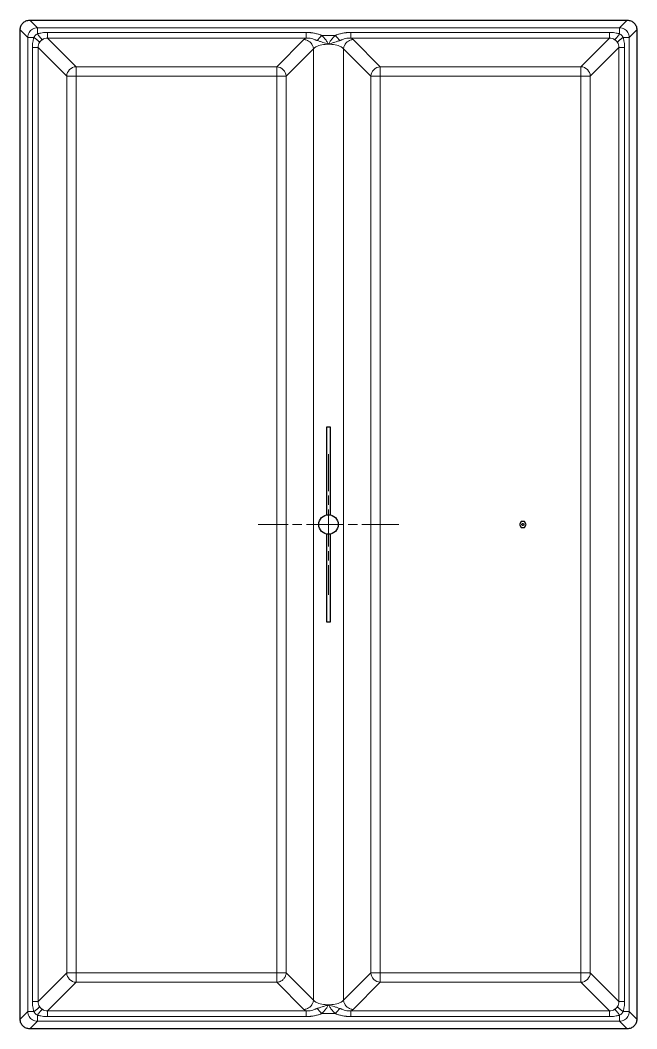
# Model space of a CAD drawing. Header units: millimetres. Extents: x 0 to 1486, y 0 to 1051.
# Drawn here: x 306.1 to 337.9, y 323.7 to 375.6 of the extents above; entities that cross this region are included whole.
import ezdxf

# ---------------------------------------------------------------- set-up
doc = ezdxf.new("R2010")
doc.units = ezdxf.units.MM
doc.header["$LTSCALE"] = 1.25
doc.linetypes.add('CHAIN', pattern=[0.3543, 0.2362, -0.0295, 0.0591, -0.0295])
for name, color, linetype, lineweight, true_color in [('Mittelpunktmarkierung(DIN)', 7, 'Continuous', 9, 0x262659), ('Sichtbare Kanten(DIN)', 7, 'Continuous', 25, 0x262659), ('Sichtbare tangentiale Kanten(DIN)', 7, 'Continuous', 15, 0x1a1a3e)]:
    doc.layers.add(name, color=color, linetype=linetype, lineweight=lineweight, true_color=true_color)

msp = doc.modelspace()

# ---------------------------------------------------------------- linework, layer by layer
at = {"layer": 'Mittelpunktmarkierung(DIN)', "linetype": 'CHAIN', "ltscale": 6.444903}
for p, q in [((321.9985, 353.2739), (321.9985, 346.0239)), ((325.6235, 349.6489), (318.3735, 349.6489))]:
    msp.add_line(p, q, dxfattribs=at)
at = {"layer": 'Sichtbare Kanten(DIN)'}
for p, q in [((306.6286, 375.5839), (337.3683, 375.5839)), ((306.1335, 324.209), (306.1335, 375.0887)), ((337.8635, 375.0887), (337.8635, 324.209)), ((322.0985, 354.6489), (321.8985, 354.6489)), ((321.8985, 354.6489), (321.8985, 350.1388)), ((322.0985, 350.1388), (322.0985, 354.6489)), ((331.9119, 349.7989), (331.8253, 349.6489)), ((331.8253, 349.6489), (331.9119, 349.4989)), ((332.0851, 349.7989), (331.9119, 349.7989)), ((331.9407, 349.6489), (331.9696, 349.6989)), ((331.9696, 349.5989), (331.9407, 349.6489)), ((331.9696, 349.6989), (332.0273, 349.6989)), ((332.0273, 349.6989), (332.0562, 349.6489)), ((332.0562, 349.6489), (332.0273, 349.5989)), ((332.1717, 349.6489), (332.0851, 349.7989)), ((332.0851, 349.4989), (332.1717, 349.6489)), ((321.8985, 349.159), (321.8985, 344.6489)), ((322.0985, 344.6489), (322.0985, 349.159)), ((331.9119, 349.4989), (332.0851, 349.4989)), ((332.0273, 349.5989), (331.9696, 349.5989)), ((321.8985, 344.6489), (322.0985, 344.6489)), ((337.3683, 323.7139), (306.6286, 323.7139))]:
    msp.add_line(p, q, dxfattribs=at)
msp.add_circle((321.9985, 349.6489), 0.5, dxfattribs=at)
for points, knots in [([(306.1335, 375.0887), (306.1335, 375.1527), (306.1459, 375.2171), (306.1937, 375.335), (306.2287, 375.3887), (306.3168, 375.4796), (306.3697, 375.5163), (306.4593, 375.5557), (306.4923, 375.5662), (306.5597, 375.5803), (306.5942, 375.5839), (306.6286, 375.5839)], [0, 0, 0, 0, 0.019193526, 0.019193526, 0.038166014, 0.038166014, 0.057250771, 0.057250771, 0.067667509, 0.067667509, 0.078108379, 0.078108379, 0.078108379, 0.078108379]), ([(337.3683, 375.5839), (337.4323, 375.5839), (337.4967, 375.5714), (337.6146, 375.5237), (337.6683, 375.4887), (337.7592, 375.4006), (337.7959, 375.3476), (337.8353, 375.258), (337.8458, 375.225), (337.8598, 375.1577), (337.8635, 375.1232), (337.8635, 375.0887)], [0, 0, 0, 0, 0.019193526, 0.019193526, 0.038166014, 0.038166014, 0.057250771, 0.057250771, 0.067667509, 0.067667509, 0.078108379, 0.078108379, 0.078108379, 0.078108379]), ([(306.8397, 374.6986), (306.8555, 374.687), (306.8711, 374.6753), (306.8864, 374.6637), (306.9054, 374.6492), (306.924, 374.6349), (306.9417, 374.6208), (306.9524, 374.6124), (306.9628, 374.604), (306.9728, 374.5958), (306.993, 374.5794), (307.0119, 374.5636), (307.0292, 374.5486), (307.0466, 374.5335), (307.0623, 374.5193), (307.0763, 374.5061), (307.0833, 374.4995), (307.0898, 374.4932), (307.0959, 374.4872), (307.1059, 374.4771), (307.1147, 374.4678), (307.122, 374.4594), (307.1279, 374.4527), (307.1328, 374.4465), (307.1368, 374.441)], [-1.0769104, -1.0769104, -1.0769104, -1.0769104, -0.9572537, -0.9572537, -0.9572537, -0.8077, -0.8077, -0.8077, -0.7179403, -0.7179403, -0.7179403, -0.5384552, -0.5384552, -0.5384552, -0.3589701, -0.3589701, -0.3589701, -0.2692104, -0.2692104, -0.2692104, -0.1196567, -0.1196567, -0.1196567, 0, 0, 0, 0]), ([(307.0187, 374.8777), (307.0304, 374.8618), (307.042, 374.8462), (307.0536, 374.831), (307.0681, 374.8119), (307.0825, 374.7934), (307.0965, 374.7756), (307.105, 374.7649), (307.1133, 374.7546), (307.1215, 374.7445), (307.1379, 374.7243), (307.1537, 374.7054), (307.1687, 374.6881), (307.1838, 374.6708), (307.198, 374.655), (307.2112, 374.641), (307.2178, 374.634), (307.2241, 374.6275), (307.2302, 374.6215), (307.2402, 374.6114), (307.2495, 374.6026), (307.2579, 374.5953), (307.2647, 374.5894), (307.2708, 374.5845), (307.2763, 374.5805)], [-1.0769104, -1.0769104, -1.0769104, -1.0769104, -0.9572537, -0.9572537, -0.9572537, -0.8077, -0.8077, -0.8077, -0.7179403, -0.7179403, -0.7179403, -0.5384552, -0.5384552, -0.5384552, -0.3589701, -0.3589701, -0.3589701, -0.2692104, -0.2692104, -0.2692104, -0.1196567, -0.1196567, -0.1196567, 0, 0, 0, 0]), ([(336.9782, 374.8777), (336.9666, 374.8618), (336.9549, 374.8462), (336.9433, 374.831), (336.9288, 374.8119), (336.9145, 374.7934), (336.9004, 374.7756), (336.892, 374.7649), (336.8836, 374.7546), (336.8754, 374.7445), (336.859, 374.7243), (336.8432, 374.7054), (336.8282, 374.6881), (336.8131, 374.6708), (336.7989, 374.655), (336.7857, 374.641), (336.7791, 374.634), (336.7728, 374.6275), (336.7668, 374.6215), (336.7567, 374.6114), (336.7474, 374.6026), (336.739, 374.5953), (336.7323, 374.5894), (336.7261, 374.5845), (336.7206, 374.5805)], [-1.0769104, -1.0769104, -1.0769104, -1.0769104, -0.9572537, -0.9572537, -0.9572537, -0.8077, -0.8077, -0.8077, -0.7179403, -0.7179403, -0.7179403, -0.5384552, -0.5384552, -0.5384552, -0.3589701, -0.3589701, -0.3589701, -0.2692104, -0.2692104, -0.2692104, -0.1196567, -0.1196567, -0.1196567, 0, 0, 0, 0]), ([(337.1573, 374.6986), (337.1414, 374.687), (337.1258, 374.6753), (337.1106, 374.6637), (337.0915, 374.6492), (337.073, 374.6349), (337.0552, 374.6208), (337.0445, 374.6124), (337.0342, 374.604), (337.0241, 374.5958), (337.0039, 374.5794), (336.985, 374.5636), (336.9677, 374.5486), (336.9504, 374.5335), (336.9346, 374.5193), (336.9206, 374.5061), (336.9136, 374.4995), (336.9071, 374.4932), (336.9011, 374.4872), (336.891, 374.4771), (336.8822, 374.4678), (336.8749, 374.4594), (336.869, 374.4527), (336.8641, 374.4465), (336.8601, 374.441)], [-1.0769104, -1.0769104, -1.0769104, -1.0769104, -0.9572537, -0.9572537, -0.9572537, -0.8077, -0.8077, -0.8077, -0.7179403, -0.7179403, -0.7179403, -0.5384552, -0.5384552, -0.5384552, -0.3589701, -0.3589701, -0.3589701, -0.2692104, -0.2692104, -0.2692104, -0.1196567, -0.1196567, -0.1196567, 0, 0, 0, 0]), ([(306.8397, 324.5991), (306.8555, 324.6108), (306.8711, 324.6224), (306.8864, 324.634), (306.9054, 324.6485), (306.924, 324.6629), (306.9417, 324.6769), (306.9524, 324.6854), (306.9628, 324.6937), (306.9728, 324.7019), (306.993, 324.7183), (307.0119, 324.7341), (307.0292, 324.7492), (307.0466, 324.7642), (307.0623, 324.7784), (307.0763, 324.7916), (307.0833, 324.7982), (307.0898, 324.8045), (307.0959, 324.8106), (307.1059, 324.8206), (307.1147, 324.8299), (307.122, 324.8383), (307.1279, 324.8451), (307.1328, 324.8512), (307.1368, 324.8567)], [-1.0769104, -1.0769104, -1.0769104, -1.0769104, -0.9572537, -0.9572537, -0.9572537, -0.8077, -0.8077, -0.8077, -0.7179403, -0.7179403, -0.7179403, -0.5384552, -0.5384552, -0.5384552, -0.3589701, -0.3589701, -0.3589701, -0.2692104, -0.2692104, -0.2692104, -0.1196567, -0.1196567, -0.1196567, 0, 0, 0, 0]), ([(307.0187, 324.4201), (307.0304, 324.4359), (307.042, 324.4515), (307.0536, 324.4668), (307.0681, 324.4858), (307.0825, 324.5044), (307.0965, 324.5221), (307.105, 324.5328), (307.1133, 324.5432), (307.1215, 324.5532), (307.1379, 324.5734), (307.1537, 324.5923), (307.1687, 324.6096), (307.1838, 324.627), (307.198, 324.6427), (307.2112, 324.6567), (307.2178, 324.6637), (307.2241, 324.6702), (307.2302, 324.6763), (307.2402, 324.6863), (307.2495, 324.6951), (307.2579, 324.7024), (307.2647, 324.7083), (307.2708, 324.7132), (307.2763, 324.7172)], [-1.0769104, -1.0769104, -1.0769104, -1.0769104, -0.9572537, -0.9572537, -0.9572537, -0.8077, -0.8077, -0.8077, -0.7179403, -0.7179403, -0.7179403, -0.5384552, -0.5384552, -0.5384552, -0.3589701, -0.3589701, -0.3589701, -0.2692104, -0.2692104, -0.2692104, -0.1196567, -0.1196567, -0.1196567, 0, 0, 0, 0]), ([(336.9782, 324.4201), (336.9666, 324.4359), (336.9549, 324.4515), (336.9433, 324.4668), (336.9288, 324.4858), (336.9145, 324.5044), (336.9004, 324.5221), (336.892, 324.5328), (336.8836, 324.5432), (336.8754, 324.5532), (336.859, 324.5734), (336.8432, 324.5923), (336.8282, 324.6096), (336.8131, 324.627), (336.7989, 324.6427), (336.7857, 324.6567), (336.7791, 324.6637), (336.7728, 324.6702), (336.7668, 324.6763), (336.7567, 324.6863), (336.7474, 324.6951), (336.739, 324.7024), (336.7323, 324.7083), (336.7261, 324.7132), (336.7206, 324.7172)], [-1.0769104, -1.0769104, -1.0769104, -1.0769104, -0.9572537, -0.9572537, -0.9572537, -0.8077, -0.8077, -0.8077, -0.7179403, -0.7179403, -0.7179403, -0.5384552, -0.5384552, -0.5384552, -0.3589701, -0.3589701, -0.3589701, -0.2692104, -0.2692104, -0.2692104, -0.1196567, -0.1196567, -0.1196567, 0, 0, 0, 0]), ([(337.1573, 324.5991), (337.1414, 324.6108), (337.1258, 324.6224), (337.1106, 324.634), (337.0915, 324.6485), (337.073, 324.6629), (337.0552, 324.6769), (337.0445, 324.6854), (337.0342, 324.6937), (337.0241, 324.7019), (337.0039, 324.7183), (336.985, 324.7341), (336.9677, 324.7492), (336.9504, 324.7642), (336.9346, 324.7784), (336.9206, 324.7916), (336.9136, 324.7982), (336.9071, 324.8045), (336.9011, 324.8106), (336.891, 324.8206), (336.8822, 324.8299), (336.8749, 324.8383), (336.869, 324.8451), (336.8641, 324.8512), (336.8601, 324.8567)], [-1.0769104, -1.0769104, -1.0769104, -1.0769104, -0.9572537, -0.9572537, -0.9572537, -0.8077, -0.8077, -0.8077, -0.7179403, -0.7179403, -0.7179403, -0.5384552, -0.5384552, -0.5384552, -0.3589701, -0.3589701, -0.3589701, -0.2692104, -0.2692104, -0.2692104, -0.1196567, -0.1196567, -0.1196567, 0, 0, 0, 0]), ([(306.6286, 323.7139), (306.5646, 323.7139), (306.5002, 323.7263), (306.3823, 323.7741), (306.3286, 323.8091), (306.2377, 323.8972), (306.201, 323.9501), (306.1616, 324.0397), (306.1511, 324.0727), (306.1371, 324.1401), (306.1335, 324.1746), (306.1335, 324.209)], [0, 0, 0, 0, 0.019193526, 0.019193526, 0.038166014, 0.038166014, 0.057250771, 0.057250771, 0.067667509, 0.067667509, 0.078108379, 0.078108379, 0.078108379, 0.078108379]), ([(337.8635, 324.209), (337.8635, 324.145), (337.851, 324.0806), (337.8033, 323.9627), (337.7683, 323.909), (337.6801, 323.8181), (337.6272, 323.7814), (337.5376, 323.742), (337.5046, 323.7315), (337.4372, 323.7175), (337.4028, 323.7139), (337.3683, 323.7139)], [0, 0, 0, 0, 0.019193526, 0.019193526, 0.038166014, 0.038166014, 0.057250771, 0.057250771, 0.067667509, 0.067667509, 0.078108379, 0.078108379, 0.078108379, 0.078108379])]:
    msp.add_open_spline(points, degree=3, knots=knots, dxfattribs=at)
at = {"layer": 'Sichtbare tangentiale Kanten(DIN)'}
for p, q in [((306.6286, 375.5839), (307.0187, 375.1938)), ((337.3683, 375.5839), (336.9782, 375.1938)), ((306.1335, 375.0887), (306.5236, 374.6986)), ((307.0187, 375.1938), (336.9782, 375.1938)), ((337.8635, 375.0887), (337.4734, 374.6986)), ((306.8397, 374.6986), (306.5236, 374.6986)), ((306.5236, 324.5991), (306.5236, 374.6986)), ((307.5416, 374.9529), (307.5416, 374.6613)), ((307.5416, 374.9529), (320.85, 374.9529)), ((307.5416, 374.6613), (320.85, 374.6613)), ((307.5416, 374.6613), (309.0126, 373.1903)), ((319.3365, 373.1903), (320.7361, 374.588)), ((320.85, 374.6613), (320.85, 374.9529)), ((321.651, 374.7977), (322.3458, 374.7977)), ((323.147, 374.9529), (323.147, 374.6613)), ((323.147, 374.9529), (336.4553, 374.9529)), ((323.147, 374.6613), (336.4553, 374.6613)), ((324.6604, 373.1903), (323.2608, 374.588)), ((336.4553, 374.6613), (334.9843, 373.1903)), ((336.4553, 374.6613), (336.4553, 374.9529)), ((337.4734, 374.6986), (337.4734, 324.5991)), ((306.7644, 374.1758), (307.056, 374.1758)), ((306.7644, 374.1758), (306.7644, 325.122)), ((307.056, 374.1758), (307.056, 325.122)), ((307.056, 374.1758), (308.5271, 372.7047)), ((319.8221, 372.7047), (321.2216, 374.1024)), ((321.2216, 374.1024), (321.2216, 325.1953)), ((324.1749, 372.7047), (322.7753, 374.1024)), ((322.7753, 374.1024), (322.7753, 325.1953)), ((336.9409, 374.1758), (335.4699, 372.7047)), ((337.2325, 374.1758), (336.9409, 374.1758)), ((336.9409, 374.1758), (336.9409, 325.122)), ((337.2325, 374.1758), (337.2325, 325.122)), ((309.0126, 373.1903), (319.3365, 373.1903)), ((309.0126, 372.7047), (309.0126, 373.1903)), ((319.3365, 373.1903), (319.3365, 372.7047)), ((324.6604, 373.1903), (334.9843, 373.1903)), ((324.6604, 372.7047), (324.6604, 373.1903)), ((334.9843, 373.1903), (334.9843, 372.7047)), ((308.5271, 326.593), (308.5271, 372.7047)), ((309.0126, 372.7047), (308.5271, 372.7047)), ((309.0126, 326.593), (309.0126, 372.7047)), ((309.0126, 372.7047), (319.3365, 372.7047)), ((319.8221, 372.7047), (319.3365, 372.7047)), ((319.3365, 372.7047), (319.3365, 326.593)), ((319.8221, 372.7047), (319.8221, 326.593)), ((324.6604, 372.7047), (324.1749, 372.7047)), ((324.1749, 372.7047), (324.1749, 326.593)), ((324.6604, 372.7047), (334.9843, 372.7047)), ((324.6604, 372.7047), (324.6604, 326.593)), ((335.4699, 372.7047), (334.9843, 372.7047)), ((334.9843, 372.7047), (334.9843, 326.593)), ((335.4699, 372.7047), (335.4699, 326.593)), ((307.056, 325.122), (308.5271, 326.593)), ((308.5271, 326.593), (309.0126, 326.593)), ((309.0126, 326.1075), (309.0126, 326.593)), ((319.3365, 326.593), (309.0126, 326.593)), ((319.3365, 326.593), (319.8221, 326.593)), ((319.3365, 326.593), (319.3365, 326.1075)), ((319.8221, 326.593), (321.2216, 325.1953)), ((324.1749, 326.593), (322.7753, 325.1953)), ((324.6604, 326.593), (324.1749, 326.593)), ((324.6604, 326.1075), (324.6604, 326.593)), ((334.9843, 326.593), (324.6604, 326.593)), ((334.9843, 326.593), (334.9843, 326.1075)), ((334.9843, 326.593), (335.4699, 326.593)), ((336.9409, 325.122), (335.4699, 326.593)), ((307.5416, 324.6364), (309.0126, 326.1075)), ((319.3365, 326.1075), (309.0126, 326.1075)), ((319.3365, 326.1075), (320.7361, 324.7097)), ((324.6604, 326.1075), (323.2608, 324.7097)), ((334.9843, 326.1075), (324.6604, 326.1075)), ((336.4553, 324.6364), (334.9843, 326.1075)), ((307.056, 325.122), (306.7644, 325.122)), ((336.9409, 325.122), (337.2325, 325.122)), ((306.1335, 324.209), (306.5236, 324.5991)), ((307.5416, 324.3449), (307.5416, 324.6364)), ((307.5416, 324.6364), (320.85, 324.6364)), ((307.5416, 324.3449), (320.85, 324.3449)), ((320.85, 324.6364), (320.85, 324.3449)), ((322.3459, 324.5001), (321.6512, 324.5001)), ((323.147, 324.3449), (323.147, 324.6364)), ((323.147, 324.6364), (336.4553, 324.6364)), ((323.147, 324.3449), (336.4553, 324.3449)), ((336.4553, 324.6364), (336.4553, 324.3449)), ((337.1573, 324.5991), (337.4734, 324.5991)), ((337.8635, 324.209), (337.4734, 324.5991)), ((306.6286, 323.7139), (307.0187, 324.104)), ((336.9782, 324.104), (307.0187, 324.104)), ((337.3683, 323.7139), (336.9782, 324.104))]:
    msp.add_line(p, q, dxfattribs=at)
for centre, major_axis, ratio, start_param, end_param in [((321.7928, 374.5295), (1.094, 0.0179), 0.2634519, 2.6053414, 2.8754525), ((321.6511, 374.7977), (-0.3343, -0.3717), 0.0000692, 4.7125872, 5.493443), ((322.3457, 374.7976), (-0.3344, 0.3717), 0.0000692, 3.9311732, 4.7123471), ((322.2041, 374.5295), (1.094, -0.0179), 0.2634519, 0.2661401, 0.5362513), ((309.0126, 372.7047), (0.3536, 0.3536), 0.9446321, 0.8138776, 2.327715), ((319.3365, 372.7047), (-0.3533, 0.3538), 0.9445654, 3.9561594, 5.4699263), ((324.6604, 372.7047), (-0.3533, -0.3538), 0.9445654, 3.9548516, 5.4686186), ((334.9843, 372.7047), (-0.3536, 0.3536), 0.9446321, 3.9554703, 5.4693077), ((309.0126, 326.593), (0.3536, -0.3536), 0.9446321, 3.9554703, 5.4693077), ((324.6604, 326.593), (0.3533, -0.3538), 0.9445654, 3.9561594, 5.4699263), ((334.9843, 326.593), (-0.3536, -0.3536), 0.9446321, 0.8138776, 2.327715), ((321.7928, 324.7683), (1.094, -0.0179), 0.2634519, 3.4077328, 3.677844), ((321.6512, 324.5001), (0.3344, -0.3717), 0.0000692, 3.9311732, 4.7123471), ((322.3458, 324.5), (0.3343, 0.3717), 0.0000692, 4.7125872, 5.493443), ((322.2041, 324.7683), (1.094, 0.0179), 0.2634519, 5.746934, 6.0170452)]:
    msp.add_ellipse(centre, major_axis=major_axis, ratio=ratio, start_param=start_param, end_param=end_param, dxfattribs=at)
for points in [[(306.5236, 374.6986), (306.5249, 374.7843), (306.5728, 374.9554), (306.7619, 375.1445), (306.933, 375.1924), (307.0187, 375.1938)], [(337.4734, 374.6986), (337.472, 374.7843), (337.4241, 374.9554), (337.235, 375.1445), (337.0639, 375.1924), (336.9782, 375.1938)], [(306.5236, 324.5991), (306.5249, 324.5134), (306.5728, 324.3423), (306.7619, 324.1532), (306.933, 324.1053), (307.0187, 324.104)], [(337.4734, 324.5991), (337.472, 324.5134), (337.4241, 324.3423), (337.235, 324.1532), (337.0639, 324.1053), (336.9782, 324.104)]]:
    msp.add_open_spline(points, degree=3, dxfattribs=at)
for points, knots in [([(307.0187, 375.1938), (307.0187, 375.1872), (307.0187, 375.1568), (307.0187, 375.0657), (307.0187, 374.9643), (307.0187, 374.8981), (307.0187, 374.8777)], [0, 0, 0, 0, 0.14235484, 0.28470968, 0.42706452, 0.48919907, 0.48919907, 0.48919907, 0.48919907]), ([(336.9782, 374.8777), (336.9782, 374.8981), (336.9782, 374.9643), (336.9782, 375.0657), (336.9782, 375.1568), (336.9782, 375.1872), (336.9782, 375.1938)], [-0.48919907, -0.48919907, -0.48919907, -0.48919907, -0.42706452, -0.28470968, -0.14235484, 0, 0, 0, 0]), ([(306.7644, 374.1758), (306.7645, 374.1875), (306.7646, 374.1991), (306.7648, 374.2108), (306.7649, 374.2225), (306.7653, 374.2342), (306.7657, 374.2458), (306.7665, 374.2691), (306.7677, 374.2924), (306.7693, 374.3154), (306.7726, 374.3615), (306.7774, 374.4069), (306.7838, 374.4509), (306.7902, 374.4952), (306.7982, 374.5382), (306.8076, 374.5796), (306.8123, 374.6003), (306.8174, 374.6205), (306.8227, 374.6404), (306.8254, 374.6503), (306.8281, 374.6601), (306.8309, 374.6698), (306.8338, 374.6795), (306.8367, 374.6891), (306.8397, 374.6986)], [0, 0, 0, 0, 0.03321382, 0.03321382, 0.03321382, 0.06641125, 0.06641125, 0.06641125, 0.13277377, 0.13277377, 0.13277377, 0.26517816, 0.26517816, 0.26517816, 0.3981672, 0.3981672, 0.3981672, 0.46455773, 0.46455773, 0.46455773, 0.4977404, 0.4977404, 0.4977404, 0.53089997, 0.53089997, 0.53089997, 0.53089997]), ([(306.8397, 374.6986), (306.848, 374.7157), (306.8669, 374.7511), (306.9079, 374.8041), (306.9626, 374.8484), (306.9996, 374.8683), (307.0187, 374.8777)], [0, 0, 0, 0, 0.06385433, 0.1271103, 0.18750841, 0.25908506, 0.25908506, 0.25908506, 0.25908506]), ([(307.5416, 374.9529), (307.5299, 374.9528), (307.5182, 374.9528), (307.5065, 374.9526), (307.4948, 374.9524), (307.4831, 374.9521), (307.4715, 374.9516), (307.4482, 374.9508), (307.425, 374.9496), (307.4019, 374.948), (307.3559, 374.9448), (307.3105, 374.9399), (307.2664, 374.9335), (307.2221, 374.9271), (307.1791, 374.9191), (307.1377, 374.9097), (307.117, 374.905), (307.0968, 374.9), (307.0769, 374.8946), (307.067, 374.892), (307.0572, 374.8892), (307.0475, 374.8864), (307.0378, 374.8835), (307.0282, 374.8806), (307.0187, 374.8777)], [0, 0, 0, 0, 0.03321382, 0.03321382, 0.03321382, 0.06641125, 0.06641125, 0.06641125, 0.13277377, 0.13277377, 0.13277377, 0.26517816, 0.26517816, 0.26517816, 0.3981672, 0.3981672, 0.3981672, 0.46455773, 0.46455773, 0.46455773, 0.4977404, 0.4977404, 0.4977404, 0.53089995, 0.53089995, 0.53089995, 0.53089995]), ([(307.1368, 374.441), (307.1559, 374.4669), (307.1986, 374.5178), (307.2494, 374.5607), (307.2763, 374.5805)], [0, 0, 0, 0, 0.09759049, 0.19891575, 0.19891575, 0.19891575, 0.19891575]), ([(307.5416, 374.6613), (307.4923, 374.6638), (307.396, 374.6519), (307.3137, 374.6079), (307.2763, 374.5805)], [0, 0, 0, 0, 0.14249094, 0.285274, 0.285274, 0.285274, 0.285274]), ([(320.7361, 374.588), (320.7478, 374.5873), (320.7594, 374.5862), (320.7711, 374.5847), (320.7944, 374.5817), (320.8176, 374.577), (320.8404, 374.5707), (320.8661, 374.5636), (320.8913, 374.5545), (320.9158, 374.5434), (320.9565, 374.5249), (320.995, 374.501), (321.0299, 374.4726), (321.0439, 374.4612), (321.0573, 374.4491), (321.07, 374.4364), (321.0828, 374.4236), (321.0948, 374.4102), (321.1062, 374.3963), (321.1289, 374.3683), (321.1488, 374.3381), (321.1653, 374.3063), (321.1694, 374.2983), (321.1733, 374.2903), (321.177, 374.2821), (321.1881, 374.2577), (321.1972, 374.2324), (321.2043, 374.2068), (321.2106, 374.1839), (321.2153, 374.1608), (321.2183, 374.1374), (321.2198, 374.1258), (321.2209, 374.1141), (321.2216, 374.1024)], [-1.5137969, -1.5137969, -1.5137969, -1.5137969, -1.4417114, -1.4417114, -1.4417114, -1.2975402, -1.2975402, -1.2975402, -1.1353545, -1.1353545, -1.1353545, -0.8650268, -0.8650268, -0.8650268, -0.7568985, -0.7568985, -0.7568985, -0.6487701, -0.6487701, -0.6487701, -0.4325134, -0.4325134, -0.4325134, -0.3784425, -0.3784425, -0.3784425, -0.2162567, -0.2162567, -0.2162567, -0.0720856, -0.0720856, -0.0720856, 0, 0, 0, 0]), ([(321.651, 374.7977), (321.644, 374.8005), (321.637, 374.8032), (321.63, 374.806), (321.623, 374.8087), (321.616, 374.8115), (321.6089, 374.8142), (321.5948, 374.8197), (321.5805, 374.8251), (321.566, 374.8304), (321.5372, 374.841), (321.5077, 374.8512), (321.4774, 374.8609), (321.4741, 374.8619), (321.4708, 374.863), (321.4674, 374.864), (321.4092, 374.8822), (321.3478, 374.8982), (321.2833, 374.9113), (321.2204, 374.9241), (321.1546, 374.9341), (321.087, 374.941), (321.0824, 374.9415), (321.0777, 374.942), (321.073, 374.9424), (321.0365, 374.9459), (320.9995, 374.9485), (320.9622, 374.9503), (320.9436, 374.9512), (320.9249, 374.9518), (320.9062, 374.9522), (320.8875, 374.9526), (320.8687, 374.9527), (320.85, 374.9529)], [0, 0, 0, 0, 0.02582867, 0.02582867, 0.02582867, 0.05159429, 0.05159429, 0.05159429, 0.10298265, 0.10298265, 0.10298265, 0.20556131, 0.20556131, 0.20556131, 0.21674073, 0.21674073, 0.21674073, 0.4126769, 0.4126769, 0.4126769, 0.60355799, 0.60355799, 0.60355799, 0.61667445, 0.61667445, 0.61667445, 0.71946381, 0.71946381, 0.71946381, 0.77085238, 0.77085238, 0.77085238, 0.82223246, 0.82223246, 0.82223246, 0.82223246]), ([(321.4157, 374.536), (321.4084, 374.5384), (321.4012, 374.5408), (321.3941, 374.5431), (321.3871, 374.5455), (321.3801, 374.5479), (321.3734, 374.5503), (321.3598, 374.555), (321.3467, 374.5597), (321.3339, 374.5644), (321.3057, 374.5748), (321.2793, 374.5849), (321.2534, 374.5943), (321.2088, 374.6106), (321.166, 374.625), (321.1228, 374.6362), (321.0808, 374.6472), (321.0386, 374.6551), (320.996, 374.6596), (320.9702, 374.6623), (320.9443, 374.6637), (320.9184, 374.6639), (320.907, 374.664), (320.8955, 374.6638), (320.8841, 374.6634), (320.8727, 374.6629), (320.8613, 374.6621), (320.85, 374.6613)], [0, 0, 0, 0, 0.01897293, 0.01897293, 0.01897293, 0.03796717, 0.03796717, 0.03796717, 0.0760056, 0.0760056, 0.0760056, 0.16042953, 0.16042953, 0.16042953, 0.30545971, 0.30545971, 0.30545971, 0.44674817, 0.44674817, 0.44674817, 0.53248555, 0.53248555, 0.53248555, 0.57052339, 0.57052339, 0.57052339, 0.60860904, 0.60860904, 0.60860904, 0.60860904]), ([(321.9985, 374.3455), (321.8964, 374.3812), (321.7328, 374.4323), (321.5494, 374.4919), (321.4587, 374.5221), (321.4157, 374.536)], [0, 0, 0, 0, 0.26896939, 0.45156772, 0.63416606, 0.63416606, 0.63416606, 0.63416606]), ([(321.9985, 374.3455), (321.9928, 374.356), (321.987, 374.3664), (321.981, 374.3767), (321.9751, 374.3871), (321.969, 374.3973), (321.9629, 374.4076), (321.9506, 374.428), (321.9381, 374.4483), (321.9253, 374.4685), (321.9076, 374.4966), (321.8894, 374.5246), (321.87, 374.5515), (321.8615, 374.5633), (321.8528, 374.575), (321.8441, 374.5865), (321.8151, 374.6246), (321.7846, 374.6614), (321.7524, 374.6967), (321.7363, 374.7144), (321.7198, 374.7316), (321.7029, 374.7485), (321.6945, 374.7569), (321.686, 374.7652), (321.6773, 374.7734), (321.6686, 374.7816), (321.6598, 374.7896), (321.651, 374.7977)], [0, 0, 0, 0, 0.03587341, 0.03587341, 0.03587341, 0.0717053, 0.0717053, 0.0717053, 0.1433193, 0.1433193, 0.1433193, 0.24303135, 0.24303135, 0.24303135, 0.28653169, 0.28653169, 0.28653169, 0.42986377, 0.42986377, 0.42986377, 0.50150274, 0.50150274, 0.50150274, 0.53727845, 0.53727845, 0.53727845, 0.57301031, 0.57301031, 0.57301031, 0.57301031]), ([(322.3458, 374.7977), (322.337, 374.7896), (322.3282, 374.7816), (322.3195, 374.7734), (322.3108, 374.7652), (322.3023, 374.7569), (322.2938, 374.7484), (322.2769, 374.7316), (322.2604, 374.7143), (322.2444, 374.6967), (322.2111, 374.6601), (322.1796, 374.622), (322.1498, 374.5825), (322.122, 374.5457), (322.0966, 374.5071), (322.0719, 374.4683), (322.059, 374.4482), (322.0464, 374.4279), (322.0341, 374.4075), (322.0279, 374.3973), (322.0218, 374.387), (322.0159, 374.3767), (322.0099, 374.3664), (322.0042, 374.356), (321.9985, 374.3455)], [0, 0, 0, 0, 0.03572786, 0.03572786, 0.03572786, 0.07149696, 0.07149696, 0.07149696, 0.14312065, 0.14312065, 0.14312065, 0.29141532, 0.29141532, 0.29141532, 0.4296401, 0.4296401, 0.4296401, 0.50120872, 0.50120872, 0.50120872, 0.53702595, 0.53702595, 0.53702595, 0.57289689, 0.57289689, 0.57289689, 0.57289689]), ([(322.5812, 374.536), (322.5719, 374.5329), (322.5624, 374.5299), (322.5529, 374.5268), (322.5433, 374.5237), (322.5336, 374.5205), (322.5238, 374.5173), (322.5042, 374.5108), (322.484, 374.5042), (322.4631, 374.4973), (322.42, 374.4831), (322.3738, 374.4679), (322.3234, 374.4518), (322.2764, 374.4367), (322.2257, 374.4208), (322.1723, 374.4036), (322.1446, 374.3947), (322.1162, 374.3854), (322.0871, 374.3757), (322.0727, 374.3709), (322.058, 374.366), (322.0432, 374.3609), (322.0284, 374.3559), (322.0134, 374.3507), (321.9985, 374.3455)], [0, 0, 0, 0, 0.0397614, 0.0397614, 0.0397614, 0.07945706, 0.07945706, 0.07945706, 0.15871475, 0.15871475, 0.15871475, 0.32258972, 0.32258972, 0.32258972, 0.47589741, 0.47589741, 0.47589741, 0.55516807, 0.55516807, 0.55516807, 0.59470835, 0.59470835, 0.59470835, 0.63418302, 0.63418302, 0.63418302, 0.63418302]), ([(322.3458, 374.7977), (322.3528, 374.8005), (322.3597, 374.8032), (322.3667, 374.806), (322.3737, 374.8087), (322.3808, 374.8115), (322.3879, 374.8142), (322.402, 374.8197), (322.4163, 374.8251), (322.4308, 374.8304), (322.4596, 374.841), (322.4892, 374.8512), (322.5195, 374.8609), (322.5228, 374.8619), (322.5261, 374.8629), (322.5294, 374.864), (322.5876, 374.8821), (322.649, 374.8982), (322.7135, 374.9113), (322.7764, 374.9241), (322.8422, 374.9341), (322.9098, 374.941), (322.9145, 374.9415), (322.9192, 374.942), (322.9238, 374.9424), (322.9604, 374.9459), (322.9974, 374.9485), (323.0347, 374.9503), (323.0533, 374.9512), (323.072, 374.9518), (323.0907, 374.9522), (323.1095, 374.9526), (323.1282, 374.9527), (323.147, 374.9529)], [0, 0, 0, 0, 0.02583351, 0.02583351, 0.02583351, 0.05160361, 0.05160361, 0.05160361, 0.10300036, 0.10300036, 0.10300036, 0.20559562, 0.20559562, 0.20559562, 0.21673382, 0.21673382, 0.21673382, 0.41266739, 0.41266739, 0.41266739, 0.60358148, 0.60358148, 0.60358148, 0.61677746, 0.61677746, 0.61677746, 0.71958411, 0.71958411, 0.71958411, 0.77098124, 0.77098124, 0.77098124, 0.82236981, 0.82236981, 0.82236981, 0.82236981]), ([(322.5812, 374.536), (322.5885, 374.5383), (322.5957, 374.5407), (322.6028, 374.5431), (322.6099, 374.5455), (322.6168, 374.5478), (322.6236, 374.5502), (322.6372, 374.555), (322.6503, 374.5597), (322.663, 374.5644), (322.6912, 374.5747), (322.7176, 374.5848), (322.7435, 374.5943), (322.788, 374.6106), (322.8309, 374.625), (322.874, 374.6362), (322.916, 374.6472), (322.9583, 374.6551), (323.0008, 374.6596), (323.0267, 374.6623), (323.0526, 374.6637), (323.0785, 374.6639), (323.0899, 374.664), (323.1014, 374.6638), (323.1128, 374.6634), (323.1242, 374.6629), (323.1356, 374.6621), (323.147, 374.6613)], [0, 0, 0, 0, 0.01897228, 0.01897228, 0.01897228, 0.03796594, 0.03796594, 0.03796594, 0.07600353, 0.07600353, 0.07600353, 0.16039524, 0.16039524, 0.16039524, 0.30539712, 0.30539712, 0.30539712, 0.44668431, 0.44668431, 0.44668431, 0.53247752, 0.53247752, 0.53247752, 0.57051482, 0.57051482, 0.57051482, 0.60860001, 0.60860001, 0.60860001, 0.60860001]), ([(322.7753, 374.1024), (322.776, 374.1141), (322.7771, 374.1258), (322.7786, 374.1374), (322.7816, 374.1608), (322.7863, 374.1839), (322.7926, 374.2068), (322.7997, 374.2324), (322.8088, 374.2577), (322.8199, 374.2821), (322.8236, 374.2903), (322.8275, 374.2983), (322.8316, 374.3063), (322.8481, 374.3381), (322.868, 374.3683), (322.8907, 374.3963), (322.9021, 374.4102), (322.9142, 374.4236), (322.9269, 374.4364), (322.9396, 374.4491), (322.953, 374.4612), (322.967, 374.4726), (323.0019, 374.501), (323.0404, 374.5249), (323.0812, 374.5434), (323.1056, 374.5545), (323.1308, 374.5636), (323.1565, 374.5707), (323.1793, 374.577), (323.2025, 374.5817), (323.2258, 374.5847), (323.2375, 374.5862), (323.2492, 374.5873), (323.2608, 374.588)], [-1.5137969, -1.5137969, -1.5137969, -1.5137969, -1.4417114, -1.4417114, -1.4417114, -1.2975402, -1.2975402, -1.2975402, -1.1353545, -1.1353545, -1.1353545, -1.0812835, -1.0812835, -1.0812835, -0.8650268, -0.8650268, -0.8650268, -0.7568985, -0.7568985, -0.7568985, -0.6487701, -0.6487701, -0.6487701, -0.3784425, -0.3784425, -0.3784425, -0.2162567, -0.2162567, -0.2162567, -0.0720856, -0.0720856, -0.0720856, 0, 0, 0, 0]), ([(336.4553, 374.9529), (336.4671, 374.9528), (336.4787, 374.9528), (336.4904, 374.9526), (336.5021, 374.9524), (336.5138, 374.9521), (336.5254, 374.9516), (336.5487, 374.9508), (336.572, 374.9496), (336.595, 374.948), (336.6411, 374.9448), (336.6865, 374.9399), (336.7305, 374.9335), (336.7748, 374.9271), (336.8178, 374.9191), (336.8592, 374.9097), (336.8799, 374.905), (336.9001, 374.9), (336.92, 374.8946), (336.9299, 374.892), (336.9397, 374.8892), (336.9494, 374.8864), (336.9591, 374.8835), (336.9687, 374.8806), (336.9782, 374.8777)], [0, 0, 0, 0, 0.03321382, 0.03321382, 0.03321382, 0.06641125, 0.06641125, 0.06641125, 0.13277377, 0.13277377, 0.13277377, 0.26517816, 0.26517816, 0.26517816, 0.3981672, 0.3981672, 0.3981672, 0.46455773, 0.46455773, 0.46455773, 0.4977404, 0.4977404, 0.4977404, 0.53089995, 0.53089995, 0.53089995, 0.53089995]), ([(336.4553, 374.6613), (336.5046, 374.6638), (336.6009, 374.6519), (336.6832, 374.6079), (336.7206, 374.5805)], [0, 0, 0, 0, 0.14249094, 0.285274, 0.285274, 0.285274, 0.285274]), ([(336.8601, 374.441), (336.841, 374.4669), (336.7983, 374.5178), (336.7475, 374.5607), (336.7206, 374.5805)], [0, 0, 0, 0, 0.09759049, 0.19891575, 0.19891575, 0.19891575, 0.19891575]), ([(337.1573, 374.6986), (337.1489, 374.7157), (337.13, 374.7511), (337.089, 374.8041), (337.0344, 374.8484), (336.9973, 374.8683), (336.9782, 374.8777)], [0, 0, 0, 0, 0.06385433, 0.1271103, 0.18750841, 0.25908506, 0.25908506, 0.25908506, 0.25908506]), ([(337.2325, 374.1758), (337.2324, 374.1875), (337.2324, 374.1991), (337.2322, 374.2108), (337.232, 374.2225), (337.2317, 374.2342), (337.2312, 374.2458), (337.2304, 374.2691), (337.2292, 374.2924), (337.2276, 374.3154), (337.2244, 374.3615), (337.2195, 374.4069), (337.2131, 374.4509), (337.2067, 374.4952), (337.1987, 374.5382), (337.1893, 374.5796), (337.1846, 374.6003), (337.1796, 374.6205), (337.1742, 374.6404), (337.1716, 374.6503), (337.1688, 374.6601), (337.166, 374.6698), (337.1631, 374.6795), (337.1602, 374.6891), (337.1573, 374.6986)], [0, 0, 0, 0, 0.03321382, 0.03321382, 0.03321382, 0.06641125, 0.06641125, 0.06641125, 0.13277377, 0.13277377, 0.13277377, 0.26517816, 0.26517816, 0.26517816, 0.3981672, 0.3981672, 0.3981672, 0.46455773, 0.46455773, 0.46455773, 0.4977404, 0.4977404, 0.4977404, 0.53089997, 0.53089997, 0.53089997, 0.53089997]), ([(337.4734, 374.6986), (337.4708, 374.6986), (337.467, 374.6986), (337.4621, 374.6986), (337.4552, 374.6986), (337.4461, 374.6986), (337.4348, 374.6986), (337.4298, 374.6986), (337.4243, 374.6986), (337.4184, 374.6986), (337.4016, 374.6986), (337.3816, 374.6986), (337.3588, 374.6986), (337.3428, 374.6986), (337.3253, 374.6986), (337.3068, 374.6986), (337.2899, 374.6986), (337.272, 374.6986), (337.2533, 374.6986), (337.2392, 374.6986), (337.2247, 374.6986), (337.2099, 374.6986), (337.1927, 374.6986), (337.1751, 374.6986), (337.1573, 374.6986)], [0, 0, 0, 0, 0.1366456, 0.1366456, 0.1366456, 0.3250932, 0.3250932, 0.3250932, 0.4099368, 0.4099368, 0.4099368, 0.6502295, 0.6502295, 0.6502295, 0.8198736, 0.8198736, 0.8198736, 0.9753762, 0.9753762, 0.9753762, 1.0931648, 1.0931648, 1.0931648, 1.2298104, 1.2298104, 1.2298104, 1.2298104]), ([(307.056, 374.1758), (307.0535, 374.225), (307.0655, 374.3213), (307.1094, 374.4036), (307.1368, 374.441)], [0, 0, 0, 0, 0.14249094, 0.285274, 0.285274, 0.285274, 0.285274]), ([(321.2216, 374.1024), (321.2428, 374.1368), (321.2785, 374.1697), (321.3265, 374.1994), (321.3425, 374.2093), (321.3598, 374.2189), (321.3785, 374.228), (321.4158, 374.2463), (321.4583, 374.2629), (321.5049, 374.2775), (321.5515, 374.292), (321.6023, 374.3045), (321.6557, 374.3146), (321.7625, 374.3348), (321.8803, 374.3455), (321.9985, 374.3455)], [-3.6908115, -3.6908115, -3.6908115, -3.6908115, -3.4165011, -3.4165011, -3.4165011, -3.3249583, -3.3249583, -3.3249583, -3.1418909, -3.1418909, -3.1418909, -2.9591052, -2.9591052, -2.9591052, -2.5932521, -2.5932521, -2.5932521, -2.5932521]), ([(321.9985, 374.3455), (322.1166, 374.3455), (322.2344, 374.3348), (322.3412, 374.3146), (322.3946, 374.3045), (322.4454, 374.292), (322.492, 374.2775), (322.5387, 374.2629), (322.5811, 374.2463), (322.6184, 374.228), (322.6371, 374.2189), (322.6544, 374.2093), (322.6704, 374.1994), (322.7184, 374.1697), (322.7541, 374.1368), (322.7753, 374.1024)], [-2.5932521, -2.5932521, -2.5932521, -2.5932521, -2.2273989, -2.2273989, -2.2273989, -2.0446132, -2.0446132, -2.0446132, -1.8615458, -1.8615458, -1.8615458, -1.770003, -1.770003, -1.770003, -1.4956926, -1.4956926, -1.4956926, -1.4956926]), ([(336.9409, 374.1758), (336.9434, 374.225), (336.9315, 374.3213), (336.8875, 374.4036), (336.8601, 374.441)], [0, 0, 0, 0, 0.14249094, 0.285274, 0.285274, 0.285274, 0.285274]), ([(319.3365, 326.1075), (319.3482, 326.1081), (319.3599, 326.1092), (319.3716, 326.1107), (319.3949, 326.1138), (319.418, 326.1185), (319.4409, 326.1248), (319.4665, 326.1319), (319.4918, 326.141), (319.5162, 326.1521), (319.5244, 326.1557), (319.5324, 326.1597), (319.5404, 326.1638), (319.5881, 326.1885), (319.6322, 326.2208), (319.6705, 326.2591), (319.7087, 326.2973), (319.741, 326.3414), (319.7657, 326.3892), (319.7699, 326.3971), (319.7738, 326.4052), (319.7775, 326.4133), (319.7885, 326.4378), (319.7977, 326.463), (319.8048, 326.4887), (319.8111, 326.5115), (319.8158, 326.5347), (319.8188, 326.558), (319.8203, 326.5697), (319.8214, 326.5813), (319.8221, 326.593)], [0, 0, 0, 0, 0.0720856, 0.0720856, 0.0720856, 0.2162567, 0.2162567, 0.2162567, 0.3784425, 0.3784425, 0.3784425, 0.4325134, 0.4325134, 0.4325134, 0.7568985, 0.7568985, 0.7568985, 1.0812835, 1.0812835, 1.0812835, 1.1353545, 1.1353545, 1.1353545, 1.2975402, 1.2975402, 1.2975402, 1.4417114, 1.4417114, 1.4417114, 1.5137969, 1.5137969, 1.5137969, 1.5137969]), ([(306.7644, 325.122), (306.7645, 325.1103), (306.7646, 325.0986), (306.7648, 325.0869), (306.7649, 325.0752), (306.7653, 325.0635), (306.7657, 325.0519), (306.7665, 325.0286), (306.7677, 325.0054), (306.7693, 324.9823), (306.7726, 324.9363), (306.7774, 324.8909), (306.7838, 324.8468), (306.7902, 324.8025), (306.7982, 324.7595), (306.8076, 324.7181), (306.8123, 324.6975), (306.8174, 324.6772), (306.8227, 324.6573), (306.8254, 324.6474), (306.8281, 324.6376), (306.8309, 324.6279), (306.8338, 324.6182), (306.8367, 324.6086), (306.8397, 324.5991)], [0, 0, 0, 0, 0.03321382, 0.03321382, 0.03321382, 0.06641125, 0.06641125, 0.06641125, 0.13277377, 0.13277377, 0.13277377, 0.26517816, 0.26517816, 0.26517816, 0.3981672, 0.3981672, 0.3981672, 0.46455773, 0.46455773, 0.46455773, 0.4977404, 0.4977404, 0.4977404, 0.53089997, 0.53089997, 0.53089997, 0.53089997]), ([(307.056, 325.122), (307.0535, 325.0727), (307.0655, 324.9764), (307.1094, 324.8941), (307.1368, 324.8567)], [0, 0, 0, 0, 0.14249094, 0.285274, 0.285274, 0.285274, 0.285274]), ([(307.1368, 324.8567), (307.1559, 324.8308), (307.1986, 324.7799), (307.2494, 324.737), (307.2763, 324.7172)], [0, 0, 0, 0, 0.09759049, 0.19891575, 0.19891575, 0.19891575, 0.19891575]), ([(307.5416, 324.6364), (307.4923, 324.6339), (307.396, 324.6459), (307.3137, 324.6898), (307.2763, 324.7172)], [0, 0, 0, 0, 0.14249094, 0.285274, 0.285274, 0.285274, 0.285274]), ([(321.2216, 325.1953), (321.2209, 325.1836), (321.2198, 325.1719), (321.2183, 325.1603), (321.2153, 325.137), (321.2106, 325.1138), (321.2043, 325.091), (321.1972, 325.0653), (321.1881, 325.04), (321.177, 325.0156), (321.1733, 325.0075), (321.1694, 324.9994), (321.1653, 324.9914), (321.1488, 324.9596), (321.1289, 324.9294), (321.1062, 324.9015), (321.0948, 324.8875), (321.0828, 324.8741), (321.07, 324.8613), (321.0573, 324.8486), (321.0439, 324.8365), (321.0299, 324.8251), (320.995, 324.7967), (320.9565, 324.7728), (320.9158, 324.7543), (320.8913, 324.7433), (320.8661, 324.7341), (320.8404, 324.727), (320.8176, 324.7207), (320.7944, 324.716), (320.7711, 324.713), (320.7594, 324.7115), (320.7478, 324.7104), (320.7361, 324.7097)], [-1.5137969, -1.5137969, -1.5137969, -1.5137969, -1.4417114, -1.4417114, -1.4417114, -1.2975402, -1.2975402, -1.2975402, -1.1353545, -1.1353545, -1.1353545, -1.0812835, -1.0812835, -1.0812835, -0.8650268, -0.8650268, -0.8650268, -0.7568985, -0.7568985, -0.7568985, -0.6487701, -0.6487701, -0.6487701, -0.3784425, -0.3784425, -0.3784425, -0.2162567, -0.2162567, -0.2162567, -0.0720856, -0.0720856, -0.0720856, 0, 0, 0, 0]), ([(321.4157, 324.7618), (321.4084, 324.7594), (321.4012, 324.757), (321.3941, 324.7546), (321.387, 324.7523), (321.3801, 324.7499), (321.3734, 324.7475), (321.3598, 324.7428), (321.3467, 324.738), (321.3339, 324.7334), (321.3057, 324.723), (321.2793, 324.7129), (321.2534, 324.7034), (321.2089, 324.6872), (321.166, 324.6728), (321.1229, 324.6615), (321.0809, 324.6505), (321.0386, 324.6426), (320.9961, 324.6381), (320.9703, 324.6354), (320.9443, 324.634), (320.9184, 324.6338), (320.907, 324.6337), (320.8955, 324.6339), (320.8841, 324.6344), (320.8727, 324.6348), (320.8613, 324.6356), (320.85, 324.6364)], [0, 0, 0, 0, 0.01897228, 0.01897228, 0.01897228, 0.03796594, 0.03796594, 0.03796594, 0.07600353, 0.07600353, 0.07600353, 0.16039524, 0.16039524, 0.16039524, 0.30539712, 0.30539712, 0.30539712, 0.44668431, 0.44668431, 0.44668431, 0.53247752, 0.53247752, 0.53247752, 0.57051482, 0.57051482, 0.57051482, 0.60860001, 0.60860001, 0.60860001, 0.60860001]), ([(321.2216, 325.1953), (321.2428, 325.161), (321.2785, 325.1281), (321.3265, 325.0983), (321.3425, 325.0884), (321.3598, 325.0788), (321.3785, 325.0697), (321.4158, 325.0514), (321.4583, 325.0348), (321.5049, 325.0203), (321.5515, 325.0057), (321.6023, 324.9932), (321.6557, 324.9831), (321.7625, 324.9629), (321.8803, 324.9523), (321.9985, 324.9523)], [-1.0975594, -1.0975594, -1.0975594, -1.0975594, -0.8232491, -0.8232491, -0.8232491, -0.7317063, -0.7317063, -0.7317063, -0.5486389, -0.5486389, -0.5486389, -0.3658531, -0.3658531, -0.3658531, 0, 0, 0, 0]), ([(321.4157, 324.7618), (321.4251, 324.7648), (321.4345, 324.7678), (321.444, 324.7709), (321.4536, 324.7741), (321.4633, 324.7772), (321.4731, 324.7804), (321.4927, 324.7869), (321.5129, 324.7935), (321.5338, 324.8004), (321.5769, 324.8146), (321.6231, 324.8298), (321.6735, 324.846), (321.7206, 324.861), (321.7712, 324.8769), (321.8247, 324.8942), (321.8523, 324.9031), (321.8807, 324.9123), (321.9098, 324.922), (321.9243, 324.9268), (321.9389, 324.9318), (321.9537, 324.9368), (321.9685, 324.9419), (321.9835, 324.947), (321.9985, 324.9523)], [0, 0, 0, 0, 0.0397614, 0.0397614, 0.0397614, 0.07945706, 0.07945706, 0.07945706, 0.15871475, 0.15871475, 0.15871475, 0.32258978, 0.32258978, 0.32258978, 0.4758974, 0.4758974, 0.4758974, 0.55516805, 0.55516805, 0.55516805, 0.59470833, 0.59470833, 0.59470833, 0.634183, 0.634183, 0.634183, 0.634183]), ([(321.6512, 324.5001), (321.6599, 324.5081), (321.6688, 324.5161), (321.6774, 324.5243), (321.6861, 324.5325), (321.6947, 324.5409), (321.7031, 324.5493), (321.72, 324.5661), (321.7365, 324.5834), (321.7525, 324.601), (321.7858, 324.6376), (321.8173, 324.6758), (321.8471, 324.7152), (321.8749, 324.752), (321.9003, 324.7906), (321.9251, 324.8294), (321.9379, 324.8495), (321.9505, 324.8698), (321.9628, 324.8902), (321.969, 324.9004), (321.9751, 324.9107), (321.981, 324.921), (321.987, 324.9314), (321.9928, 324.9418), (321.9985, 324.9523)], [0, 0, 0, 0, 0.03572785, 0.03572785, 0.03572785, 0.07149694, 0.07149694, 0.07149694, 0.14312062, 0.14312062, 0.14312062, 0.29141532, 0.29141532, 0.29141532, 0.42964001, 0.42964001, 0.42964001, 0.50120862, 0.50120862, 0.50120862, 0.53702584, 0.53702584, 0.53702584, 0.57289678, 0.57289678, 0.57289678, 0.57289678]), ([(321.9985, 324.9523), (322.1166, 324.9523), (322.2344, 324.9629), (322.3412, 324.9831), (322.3946, 324.9932), (322.4454, 325.0057), (322.492, 325.0203), (322.5387, 325.0348), (322.5811, 325.0514), (322.6184, 325.0697), (322.6371, 325.0788), (322.6544, 325.0884), (322.6704, 325.0983), (322.7184, 325.1281), (322.7541, 325.161), (322.7753, 325.1953)], [0, 0, 0, 0, 0.3658531, 0.3658531, 0.3658531, 0.5486389, 0.5486389, 0.5486389, 0.7317063, 0.7317063, 0.7317063, 0.8232491, 0.8232491, 0.8232491, 1.0975594, 1.0975594, 1.0975594, 1.0975594]), ([(321.9985, 324.9523), (322.1005, 324.9166), (322.2642, 324.8654), (322.4475, 324.8059), (322.5382, 324.7756), (322.5812, 324.7617)], [0, 0, 0, 0, 0.26896933, 0.45156768, 0.63416604, 0.63416604, 0.63416604, 0.63416604]), ([(321.9985, 324.9523), (322.0042, 324.9418), (322.0099, 324.9313), (322.0159, 324.921), (322.0218, 324.9107), (322.0279, 324.9004), (322.034, 324.8902), (322.0463, 324.8697), (322.0588, 324.8494), (322.0716, 324.8292), (322.0893, 324.8011), (322.1075, 324.7732), (322.127, 324.7462), (322.1355, 324.7344), (322.1441, 324.7228), (322.1529, 324.7112), (322.1818, 324.6732), (322.2123, 324.6363), (322.2445, 324.601), (322.2606, 324.5834), (322.2771, 324.5661), (322.294, 324.5492), (322.3024, 324.5408), (322.3109, 324.5325), (322.3196, 324.5243), (322.3283, 324.5161), (322.3371, 324.5081), (322.3459, 324.5001)], [0, 0, 0, 0, 0.0358734, 0.0358734, 0.0358734, 0.07170528, 0.07170528, 0.07170528, 0.14331927, 0.14331927, 0.14331927, 0.24303125, 0.24303125, 0.24303125, 0.28653163, 0.28653163, 0.28653163, 0.42986368, 0.42986368, 0.42986368, 0.50150264, 0.50150264, 0.50150264, 0.53727834, 0.53727834, 0.53727834, 0.5730102, 0.5730102, 0.5730102, 0.5730102]), ([(322.5812, 324.7617), (322.5885, 324.7593), (322.5957, 324.7569), (322.6028, 324.7546), (322.6099, 324.7522), (322.6168, 324.7498), (322.6236, 324.7475), (322.6372, 324.7427), (322.6503, 324.738), (322.663, 324.7333), (322.6912, 324.723), (322.7176, 324.7129), (322.7436, 324.7034), (322.7881, 324.6871), (322.831, 324.6727), (322.8741, 324.6615), (322.9161, 324.6505), (322.9584, 324.6426), (323.0009, 324.6381), (323.0267, 324.6354), (323.0526, 324.634), (323.0785, 324.6338), (323.0899, 324.6337), (323.1014, 324.6339), (323.1128, 324.6344), (323.1242, 324.6348), (323.1356, 324.6356), (323.147, 324.6364)], [0, 0, 0, 0, 0.01897293, 0.01897293, 0.01897293, 0.03796717, 0.03796717, 0.03796717, 0.07600559, 0.07600559, 0.07600559, 0.16042953, 0.16042953, 0.16042953, 0.30545971, 0.30545971, 0.30545971, 0.44674818, 0.44674818, 0.44674818, 0.53248555, 0.53248555, 0.53248555, 0.57052339, 0.57052339, 0.57052339, 0.60860904, 0.60860904, 0.60860904, 0.60860904]), ([(323.2608, 324.7097), (323.2492, 324.7104), (323.2375, 324.7115), (323.2258, 324.713), (323.2025, 324.716), (323.1793, 324.7207), (323.1565, 324.727), (323.1308, 324.7341), (323.1056, 324.7433), (323.0812, 324.7543), (323.0404, 324.7728), (323.0019, 324.7967), (322.967, 324.8251), (322.953, 324.8365), (322.9396, 324.8486), (322.9269, 324.8613), (322.9142, 324.8741), (322.9021, 324.8875), (322.8907, 324.9015), (322.868, 324.9294), (322.8481, 324.9596), (322.8316, 324.9914), (322.8275, 324.9994), (322.8236, 325.0075), (322.8199, 325.0156), (322.8088, 325.04), (322.7997, 325.0653), (322.7926, 325.091), (322.7863, 325.1138), (322.7816, 325.137), (322.7786, 325.1603), (322.7771, 325.1719), (322.776, 325.1836), (322.7753, 325.1953)], [-1.5137969, -1.5137969, -1.5137969, -1.5137969, -1.4417114, -1.4417114, -1.4417114, -1.2975402, -1.2975402, -1.2975402, -1.1353545, -1.1353545, -1.1353545, -0.8650268, -0.8650268, -0.8650268, -0.7568985, -0.7568985, -0.7568985, -0.6487701, -0.6487701, -0.6487701, -0.4325134, -0.4325134, -0.4325134, -0.3784425, -0.3784425, -0.3784425, -0.2162567, -0.2162567, -0.2162567, -0.0720856, -0.0720856, -0.0720856, 0, 0, 0, 0]), ([(336.4553, 324.6364), (336.5046, 324.6339), (336.6009, 324.6459), (336.6832, 324.6898), (336.7206, 324.7172)], [0, 0, 0, 0, 0.14249094, 0.285274, 0.285274, 0.285274, 0.285274]), ([(336.8601, 324.8567), (336.841, 324.8308), (336.7983, 324.7799), (336.7475, 324.737), (336.7206, 324.7172)], [0, 0, 0, 0, 0.09759049, 0.19891575, 0.19891575, 0.19891575, 0.19891575]), ([(336.9409, 325.122), (336.9434, 325.0727), (336.9315, 324.9764), (336.8875, 324.8941), (336.8601, 324.8567)], [0, 0, 0, 0, 0.14249094, 0.285274, 0.285274, 0.285274, 0.285274]), ([(337.2325, 325.122), (337.2324, 325.1103), (337.2324, 325.0986), (337.2322, 325.0869), (337.232, 325.0752), (337.2317, 325.0635), (337.2312, 325.0519), (337.2304, 325.0286), (337.2292, 325.0054), (337.2276, 324.9823), (337.2244, 324.9363), (337.2195, 324.8909), (337.2131, 324.8468), (337.2067, 324.8025), (337.1987, 324.7595), (337.1893, 324.7181), (337.1846, 324.6975), (337.1796, 324.6772), (337.1742, 324.6573), (337.1716, 324.6474), (337.1688, 324.6376), (337.166, 324.6279), (337.1631, 324.6182), (337.1602, 324.6086), (337.1573, 324.5991)], [0, 0, 0, 0, 0.03321382, 0.03321382, 0.03321382, 0.06641125, 0.06641125, 0.06641125, 0.13277377, 0.13277377, 0.13277377, 0.26517816, 0.26517816, 0.26517816, 0.3981672, 0.3981672, 0.3981672, 0.46455773, 0.46455773, 0.46455773, 0.4977404, 0.4977404, 0.4977404, 0.53089997, 0.53089997, 0.53089997, 0.53089997]), ([(306.5236, 324.5991), (306.5261, 324.5991), (306.5299, 324.5991), (306.5349, 324.5991), (306.5417, 324.5991), (306.5508, 324.5991), (306.5621, 324.5991), (306.5672, 324.5991), (306.5727, 324.5991), (306.5786, 324.5991), (306.5953, 324.5991), (306.6153, 324.5991), (306.6381, 324.5991), (306.6541, 324.5991), (306.6716, 324.5991), (306.6901, 324.5991), (306.7071, 324.5991), (306.725, 324.5991), (306.7436, 324.5991), (306.7577, 324.5991), (306.7722, 324.5991), (306.787, 324.5991), (306.8042, 324.5991), (306.8218, 324.5991), (306.8397, 324.5991)], [0, 0, 0, 0, 0.1366456, 0.1366456, 0.1366456, 0.3250932, 0.3250932, 0.3250932, 0.4099368, 0.4099368, 0.4099368, 0.6502295, 0.6502295, 0.6502295, 0.8198736, 0.8198736, 0.8198736, 0.9753762, 0.9753762, 0.9753762, 1.0931648, 1.0931648, 1.0931648, 1.2298104, 1.2298104, 1.2298104, 1.2298104]), ([(306.8397, 324.5991), (306.848, 324.582), (306.8669, 324.5467), (306.9079, 324.4936), (306.9626, 324.4493), (306.9996, 324.4294), (307.0187, 324.4201)], [0, 0, 0, 0, 0.06385433, 0.1271103, 0.18750841, 0.25908506, 0.25908506, 0.25908506, 0.25908506]), ([(307.5416, 324.3449), (307.5299, 324.3449), (307.5182, 324.345), (307.5065, 324.3452), (307.4948, 324.3453), (307.4831, 324.3457), (307.4715, 324.3461), (307.4482, 324.3469), (307.425, 324.3481), (307.4019, 324.3497), (307.3559, 324.353), (307.3105, 324.3578), (307.2664, 324.3642), (307.2221, 324.3706), (307.1791, 324.3786), (307.1377, 324.388), (307.117, 324.3927), (307.0968, 324.3978), (307.0769, 324.4031), (307.067, 324.4058), (307.0572, 324.4085), (307.0475, 324.4113), (307.0378, 324.4142), (307.0282, 324.4171), (307.0187, 324.4201)], [0, 0, 0, 0, 0.03321382, 0.03321382, 0.03321382, 0.06641125, 0.06641125, 0.06641125, 0.13277377, 0.13277377, 0.13277377, 0.26517816, 0.26517816, 0.26517816, 0.3981672, 0.3981672, 0.3981672, 0.46455773, 0.46455773, 0.46455773, 0.4977404, 0.4977404, 0.4977404, 0.53089995, 0.53089995, 0.53089995, 0.53089995]), ([(307.0187, 324.4201), (307.0187, 324.3996), (307.0187, 324.3334), (307.0187, 324.232), (307.0187, 324.141), (307.0187, 324.1106), (307.0187, 324.104)], [-0.48919907, -0.48919907, -0.48919907, -0.48919907, -0.42706452, -0.28470968, -0.14235484, 0, 0, 0, 0]), ([(321.6512, 324.5001), (321.6441, 324.4973), (321.6372, 324.4945), (321.6302, 324.4917), (321.6232, 324.489), (321.6161, 324.4862), (321.609, 324.4835), (321.5949, 324.478), (321.5806, 324.4727), (321.5662, 324.4673), (321.5373, 324.4568), (321.5078, 324.4465), (321.4775, 324.4369), (321.4742, 324.4358), (321.4709, 324.4348), (321.4676, 324.4337), (321.4093, 324.4156), (321.3479, 324.3995), (321.2834, 324.3864), (321.2205, 324.3736), (321.1547, 324.3636), (321.0871, 324.3567), (321.0824, 324.3562), (321.0778, 324.3557), (321.0731, 324.3553), (321.0365, 324.3518), (320.9995, 324.3492), (320.9622, 324.3474), (320.9436, 324.3466), (320.9249, 324.3459), (320.9062, 324.3455), (320.8875, 324.3451), (320.8687, 324.345), (320.85, 324.3449)], [0, 0, 0, 0, 0.02583351, 0.02583351, 0.02583351, 0.0516036, 0.0516036, 0.0516036, 0.10300036, 0.10300036, 0.10300036, 0.20559562, 0.20559562, 0.20559562, 0.21673382, 0.21673382, 0.21673382, 0.41266739, 0.41266739, 0.41266739, 0.60358148, 0.60358148, 0.60358148, 0.61677746, 0.61677746, 0.61677746, 0.71958411, 0.71958411, 0.71958411, 0.77098124, 0.77098124, 0.77098124, 0.82236981, 0.82236981, 0.82236981, 0.82236981]), ([(322.3459, 324.5001), (322.3529, 324.4973), (322.3599, 324.4945), (322.3669, 324.4917), (322.3739, 324.489), (322.3809, 324.4862), (322.388, 324.4835), (322.4022, 324.478), (322.4164, 324.4727), (322.4309, 324.4673), (322.4597, 324.4567), (322.4892, 324.4465), (322.5195, 324.4368), (322.5228, 324.4358), (322.5261, 324.4347), (322.5295, 324.4337), (322.5877, 324.4155), (322.6491, 324.3995), (322.7137, 324.3864), (322.7765, 324.3736), (322.8423, 324.3636), (322.9099, 324.3567), (322.9146, 324.3562), (322.9192, 324.3557), (322.9239, 324.3553), (322.9604, 324.3518), (322.9974, 324.3492), (323.0347, 324.3474), (323.0533, 324.3466), (323.072, 324.3459), (323.0907, 324.3455), (323.1095, 324.3451), (323.1282, 324.345), (323.147, 324.3449)], [0, 0, 0, 0, 0.02582867, 0.02582867, 0.02582867, 0.05159429, 0.05159429, 0.05159429, 0.10298265, 0.10298265, 0.10298265, 0.20556131, 0.20556131, 0.20556131, 0.21674073, 0.21674073, 0.21674073, 0.4126769, 0.4126769, 0.4126769, 0.60355799, 0.60355799, 0.60355799, 0.61667445, 0.61667445, 0.61667445, 0.7194638, 0.7194638, 0.7194638, 0.77085237, 0.77085237, 0.77085237, 0.82223245, 0.82223245, 0.82223245, 0.82223245]), ([(336.4553, 324.3449), (336.4671, 324.3449), (336.4787, 324.345), (336.4904, 324.3452), (336.5021, 324.3453), (336.5138, 324.3457), (336.5254, 324.3461), (336.5487, 324.3469), (336.572, 324.3481), (336.595, 324.3497), (336.6411, 324.353), (336.6865, 324.3578), (336.7305, 324.3642), (336.7748, 324.3706), (336.8178, 324.3786), (336.8592, 324.388), (336.8799, 324.3927), (336.9001, 324.3978), (336.92, 324.4031), (336.9299, 324.4058), (336.9397, 324.4085), (336.9494, 324.4113), (336.9591, 324.4142), (336.9687, 324.4171), (336.9782, 324.4201)], [0, 0, 0, 0, 0.03321382, 0.03321382, 0.03321382, 0.06641125, 0.06641125, 0.06641125, 0.13277377, 0.13277377, 0.13277377, 0.26517816, 0.26517816, 0.26517816, 0.3981672, 0.3981672, 0.3981672, 0.46455773, 0.46455773, 0.46455773, 0.4977404, 0.4977404, 0.4977404, 0.53089995, 0.53089995, 0.53089995, 0.53089995]), ([(337.1573, 324.5991), (337.1489, 324.582), (337.13, 324.5467), (337.089, 324.4936), (337.0344, 324.4493), (336.9973, 324.4294), (336.9782, 324.4201)], [0, 0, 0, 0, 0.06385433, 0.1271103, 0.18750841, 0.25908506, 0.25908506, 0.25908506, 0.25908506]), ([(336.9782, 324.104), (336.9782, 324.1106), (336.9782, 324.141), (336.9782, 324.232), (336.9782, 324.3334), (336.9782, 324.3996), (336.9782, 324.4201)], [0, 0, 0, 0, 0.14235484, 0.28470968, 0.42706452, 0.48919907, 0.48919907, 0.48919907, 0.48919907])]:
    msp.add_open_spline(points, degree=3, knots=knots, dxfattribs=at)

doc.saveas('drawing.dxf')
